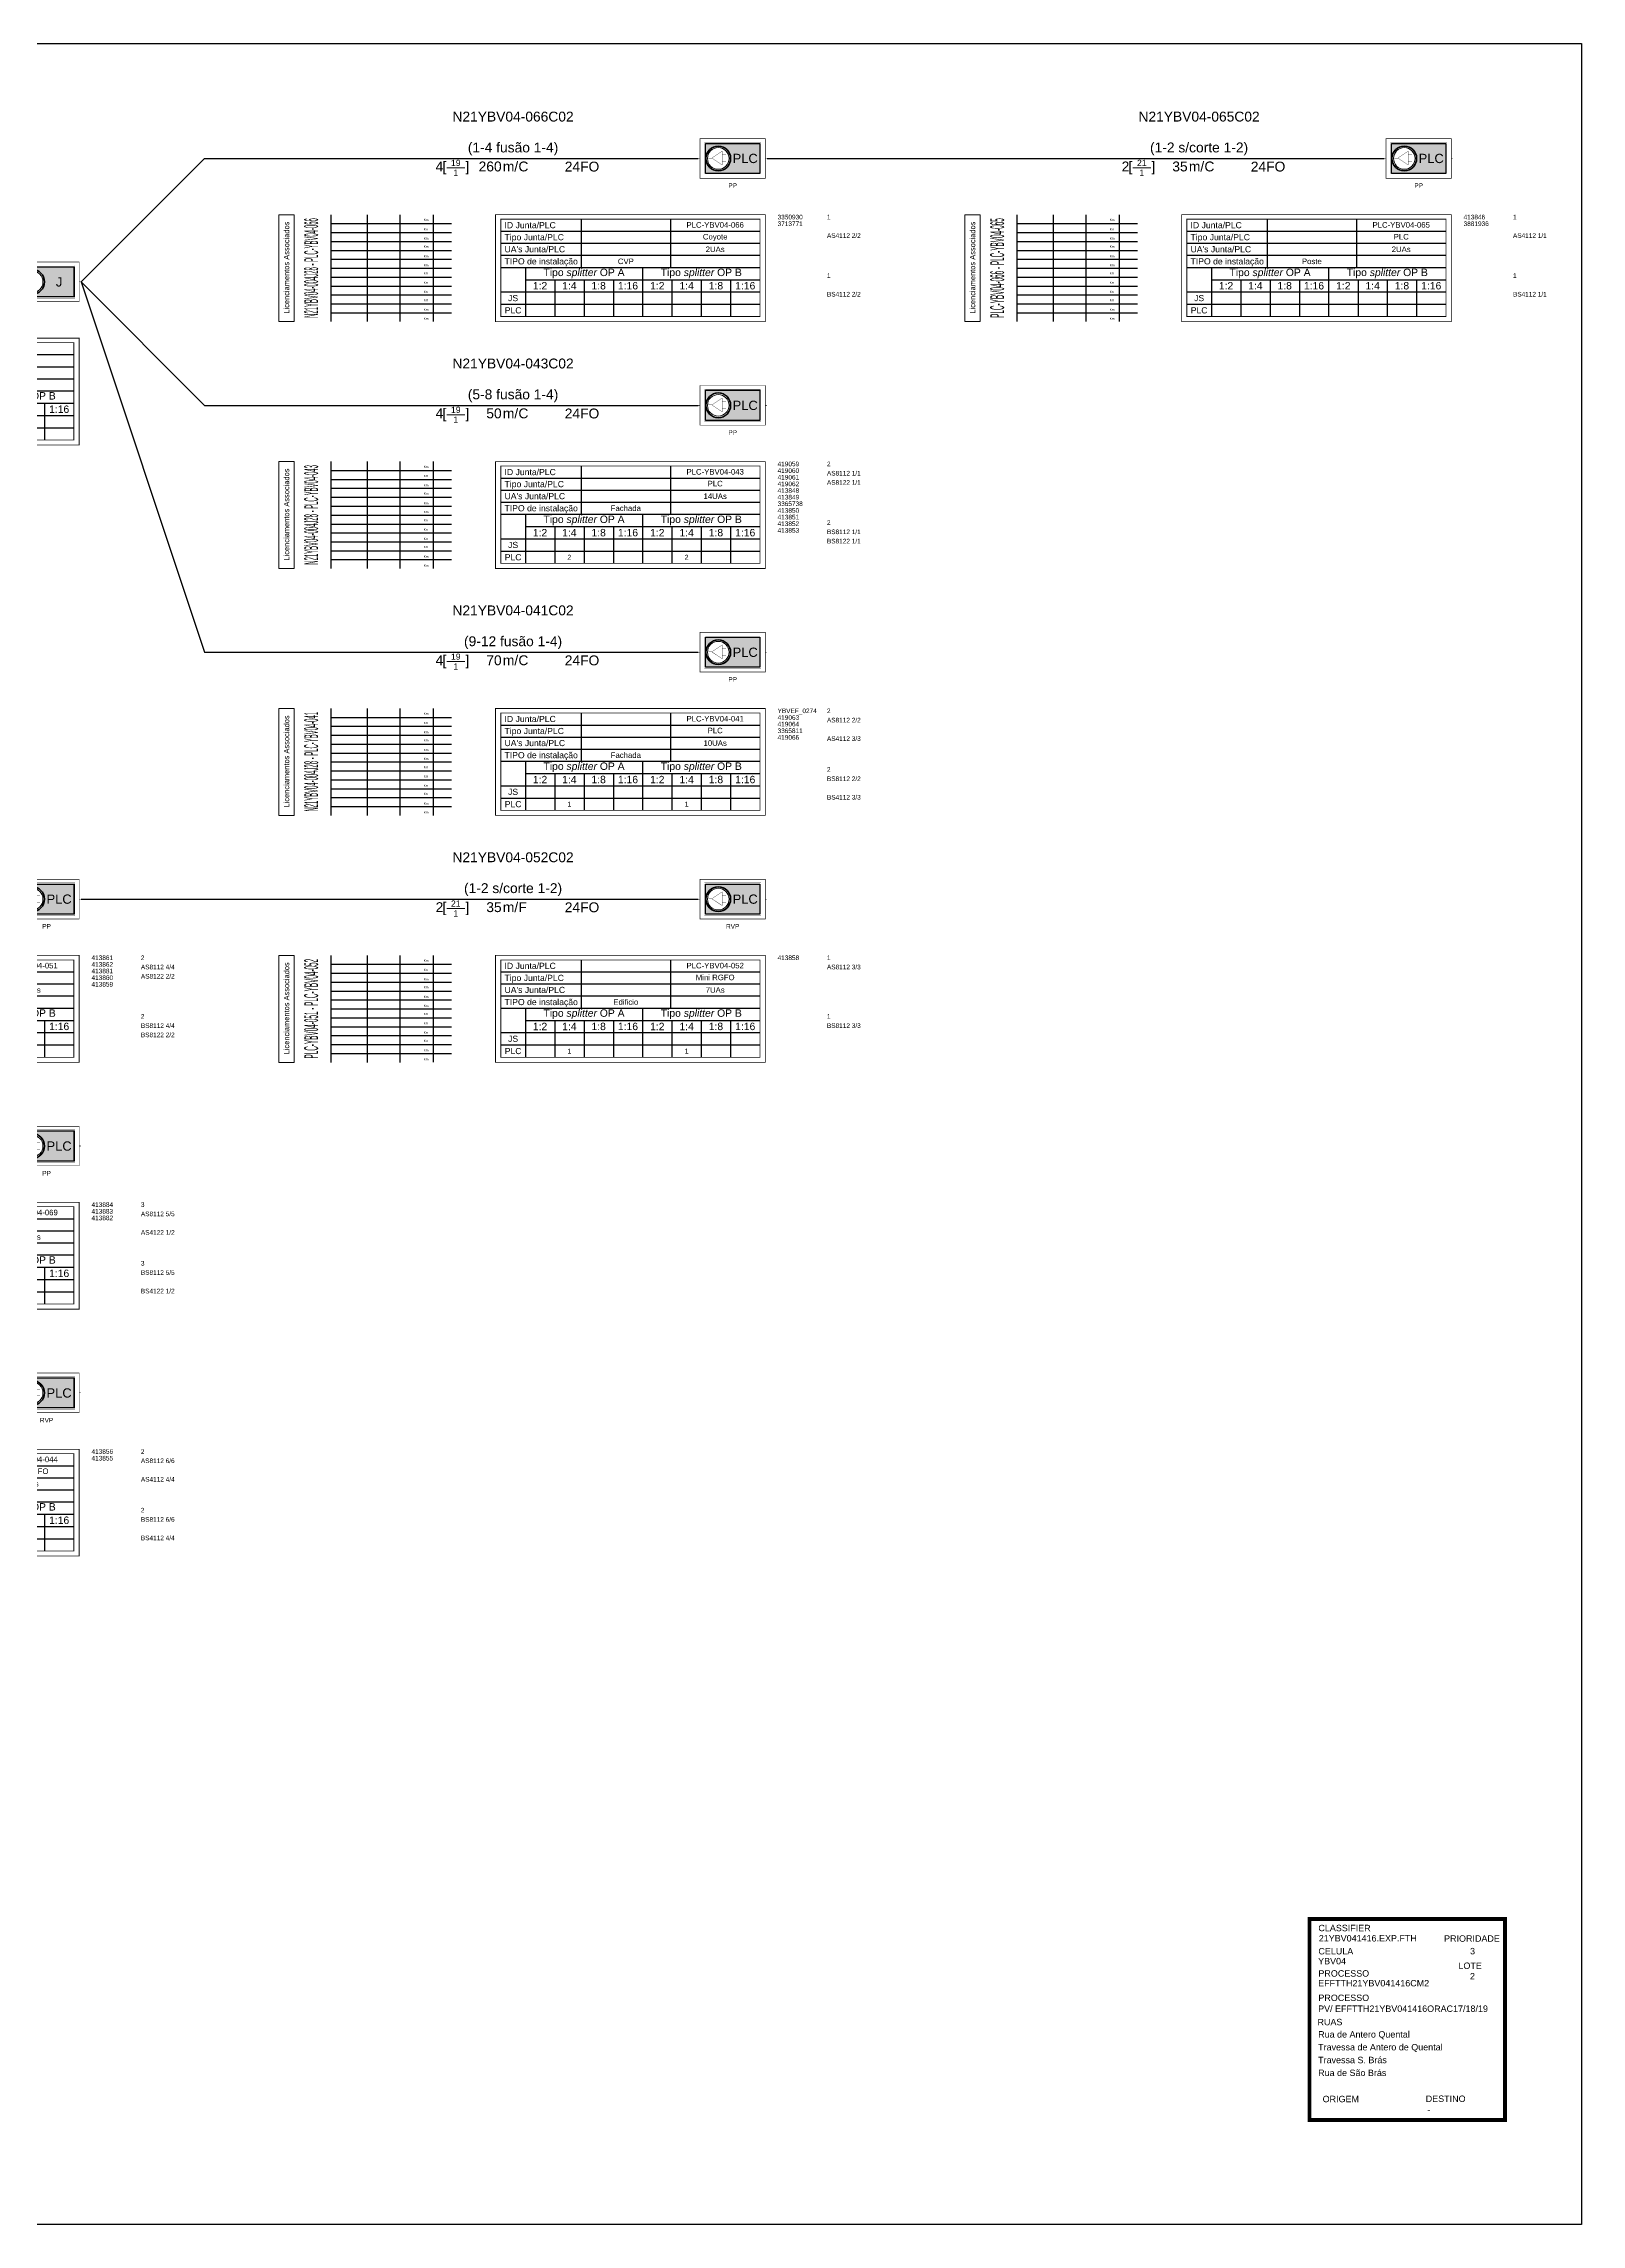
# Model space of a CAD drawing. Header units: metres. Extents: x 288 to 1034, y 827 to 7702.
# Drawn here: x 703.3 to 952.4, y 2716.1 to 3069.4 of the extents above; entities that cross this region are included whole.
import ezdxf
from ezdxf.enums import TextEntityAlignment as Align

# ---------------------------------------------------------------- set-up
doc = ezdxf.new("R2010")
doc.units = ezdxf.units.M
doc.header["$MEASUREMENT"] = 0
doc.set_wipeout_variables(frame=1)
for name, color, linetype in [('3-PROJ_FTTH_CABO', 7, 'Continuous'), ('3-PROJ_FTTH_JUNTA', 7, 'Continuous'), ('3-PROJ_FTTH_LICENCIAMENTOS', 7, 'Continuous'), ('3-PROJ_FTTH_PLC', 7, 'Continuous'), ('Licenciamentos Porto_2', 3, 'Continuous')]:
    doc.layers.add(name, color=color, linetype=linetype)
doc.styles.add('ARIAL', font='')
doc.styles.get('ARIAL').set_extended_font_data('Arial')

# ---------------------------------------------------------------- blocks, each defined once
blk = doc.blocks.new('*U6')
blk.add_hatch(color=31).paths.add_polyline_path([(9.97, -2.44), (1.18, -2.44), (1.18, 2.44), (9.97, 2.44)])
at = {"color": 7}
for points, const_width in [([(0.29, 0), (0, 0)], 0.0743), ([(11.15, 0), (10.86, 0)], 0.0743), ([(-40.78, -1.52), (-37.77, -1.52)], 0.15)]:
    blk.add_lwpolyline(points, dxfattribs=dict(at, const_width=const_width))
for points, const_width in [([(10.86, -3.21), (0.29, -3.21), (0.29, 3.21), (10.86, 3.21)], 0.0929), ([(10.17, -2.63), (0.99, -2.63), (0.99, 2.63), (10.17, 2.63)], 0.0465)]:
    blk.add_lwpolyline(points, close=True, dxfattribs=dict(at, const_width=const_width))
at = {"color": 31}
blk.add_lwpolyline([(9.97, -2.44), (1.18, -2.44), (1.18, 2.44), (9.97, 2.44)], close=True, dxfattribs=at)
at = {"color": 7, "ltscale": 0.001}
blk.add_lwpolyline([(10.86, -9.12, 0.12, 0.12, 0), (10.86, -9.12, 0.12, 0.12, 0), (-32.84, -9.12, 0.12, 0.12, 0), (-32.84, -26.43, 0.12, 0.12, 0), (10.86, -26.43, 0.12, 0.12, 0), (10.86, -26.43, 0.12, 0.12, 0), (10.86, -9.12, 0, 0, 0)], format="xyseb", dxfattribs=at)
at = {"color": 7, "ltscale": 0.001, "const_width": 0.12}
blk.add_lwpolyline([(10, -25.61), (10, -25.61), (-31.98, -25.61), (-31.98, -9.84), (10, -9.84), (10, -9.84)], close=True, dxfattribs=at)
at = {"color": 7}
for points in [[(-18.98, -9.84), (-18.98, -17.65)], [(-4.49, -9.84), (-4.49, -17.65)], [(-31.98, -11.79), (10, -11.79)], [(-31.98, -13.74), (10, -13.74)], [(-31.98, -15.69), (10, -15.69)], [(-31.98, -17.65), (10, -17.65)], [(-28, -17.65), (-28, -25.61)], [(-9, -25.61), (-9, -17.65)], [(-28, -19.64), (10, -19.64)], [(-23.25, -19.64), (-23.25, -25.61)], [(-18.5, -19.64), (-18.5, -25.61)], [(-13.75, -19.64), (-13.75, -25.61)], [(-4.25, -19.64), (-4.25, -25.61)], [(0.5, -19.64), (0.5, -25.61)], [(5.25, -19.64), (5.25, -25.61)], [(-31.98, -21.63), (10, -21.63)], [(-31.98, -23.62), (10, -23.62)], [(-31.98, -23.62), (-13.57, -23.62), (10, -23.62)]]:
    blk.add_lwpolyline(points, dxfattribs=at)
at = {"color": 7, "style": 'ARIAL'}
for s, height, p in [('J', 1.5, (7.61, 0)), ('PLC', 1, (-29.99, -24.61)), ('JS', 1, (-29.99, -22.62))]:
    blk.add_text(s, height=height, dxfattribs=at).set_placement(p, align=Align.MIDDLE_CENTER)
blk.add_text('[     ]  ', height=1.6, dxfattribs=at).set_placement((-35.85, -0.5), align=Align.TOP_RIGHT)
for s, p in [('ID Junta/PLC', (-31.38, -10.81)), ('Tipo Junta/PLC', (-31.38, -12.76)), ('TIPO de instalação', (-31.38, -16.67)), ("UA's Junta/PLC", (-31.38, -14.71))]:
    blk.add_text(s, height=1, dxfattribs=at).set_placement(p, align=Align.MIDDLE_LEFT)
at = {"insert": (-31.65, -0.5), "char_height": 1.6, "width": 2.8224, "attachment_point": 1, "style": 'ARIAL'}
blk.add_mtext('m/', dxfattribs=at)
at = {"color": 7, "ltscale": 0.001, "char_height": 1.2, "attachment_point": 5, "style": 'ARIAL'}
for s, insert, width in [('{\\C114;1:2}', (-25.63, -20.63), 4.1115), ('{\\C114;Tipo \\fArial|b0|i1|c0|p34;splitter\\fArial|b0|i0|c0|p34; OP A}', (-18.5, -18.64), 14.6912), ('{\\C114;1:4}', (-20.88, -20.63), 4.1115), ('{\\C114;1:8}', (-16.13, -20.63), 4.1115), ('{\\C114;1:16}', (-11.38, -20.63), 4.1115), ('{\\C10;1:2}', (-6.63, -20.63), 4.1115), ('{\\C10;Tipo \\fArial|b0|i1|c0|p34;splitter\\fArial|b0|i0|c0|p34; OP B}', (0.5, -18.64), 14.6912), ('{\\C10;1:4}', (-1.88, -20.63), 4.1115), ('{\\C10;1:8}', (2.87, -20.63), 4.1115), ('{\\C10;1:16}', (7.62, -20.63), 4.1115)]:
    blk.add_mtext(s, dxfattribs=dict(at, insert=insert, width=width))
at = {"color": 7, "style": 'ARIAL'}
for tag, p in [('ID_CABO', (-30, 5.5)), ('ID_CABO2', (-30, 3)), ('ID_CABO3', (-30, 0.5))]:
    blk.add_attdef(tag, text='', height=1.6, dxfattribs=at).set_placement(p, align=Align.BOTTOM_CENTER)
at = {"color": 7, "lineweight": 0, "style": 'ARIAL'}
blk.add_attdef('FO_ACTIVAS', text='', height=1.6, dxfattribs=at).set_placement((-41.3, -0.5), align=Align.TOP_RIGHT)
for tag, height, p in [('FO_RESERVA', 1, (-39.28, -2.32)), ('FO_MORTAS', 1, (-39.28, -0.72)), ('JUNTA', 0.9, (-11.73, -10.77)), ('TIPO_JUNTA', 0.9, (-11.73, -12.68)), ('INSTALACAO', 0.9, (-11.73, -16.67)), ('NPOL_CVP', 0.9, (2.75, -16.66))]:
    blk.add_attdef(tag, text='', height=height, dxfattribs=at).set_placement(p, align=Align.MIDDLE_CENTER)
at = {"color": 7, "style": 'ARIAL'}
blk.add_attdef('METROS', text='', height=1.6, dxfattribs=at).set_placement((-31.85, -0.5), align=Align.TOP_RIGHT)
for tag, p in [('TIPO_INSTALACAO', (-29.13, -0.5)), ('CAPACIDADE', (-21.62, -0.52))]:
    blk.add_attdef(tag, text='', height=1.6, dxfattribs=at).set_placement(p, align=Align.TOP_LEFT)
at = {"color": 4, "lineweight": 0, "style": 'ARIAL'}
blk.add_attdef('ALOCAÇÃO_RDP', text='', height=0.8, dxfattribs=at).set_placement((-0.91, -2.81), align=Align.MIDDLE_RIGHT)
blk.add_attdef('FO_RDP', text='', height=0.8, dxfattribs=at).set_placement((12.06, -2.81), align=Align.MIDDLE_LEFT)
at = {"color": 5, "lineweight": 0, "style": 'ARIAL'}
blk.add_attdef('FO_RTR+BKB', text='', height=0.8, dxfattribs=at).set_placement((12.07, -1.2), align=Align.MIDDLE_LEFT)
at = {"color": 1, "lineweight": 0, "style": 'ARIAL'}
blk.add_attdef('ALOCAÇÃO_RDS', text='', height=0.8, dxfattribs=at).set_placement((-0.89, -4.35), align=Align.MIDDLE_RIGHT)
at = {"color": 7, "lineweight": 0, "style": 'ARIAL'}
blk.add_attdef('MORADA', text='', height=0.75, dxfattribs=at).set_placement((10.86, -7.21), align=Align.MIDDLE_RIGHT)
at = {"color": 1, "lineweight": 0, "style": 'ARIAL'}
blk.add_attdef('FO_RDS', text='', height=0.8, dxfattribs=at).set_placement((12.09, -4.35), align=Align.MIDDLE_LEFT)
at = {"color": 114, "style": 'ARIAL'}
for tag, p in [('(P)1:2_A', (-25.63, -24.61)), ('(J)1:2_A', (-25.63, -22.62)), ('(P)1:4_A', (-20.88, -24.61)), ('(J)1:4_A', (-20.88, -22.62)), ('(P)1:8_A', (-16.13, -24.61)), ('(J)1:8_A', (-16.13, -22.62)), ('(P)1:16_A', (-11.38, -24.61)), ('(J)1:16_A', (-11.38, -22.62))]:
    blk.add_attdef(tag, text='', height=0.8, dxfattribs=at).set_placement(p, align=Align.MIDDLE_CENTER)
at = {"color": 10, "style": 'ARIAL'}
for tag, p in [('(P)1:2_B', (-6.63, -24.61)), ('(J)1:2_B', (-6.63, -22.62)), ('(P)1:4_B', (-1.88, -24.61)), ('(J)1:4_B', (-1.88, -22.62)), ('(P)1:8_B', (2.87, -24.61)), ('(J)1:8_B', (2.87, -22.62)), ('(P)1:16_B', (7.62, -24.61)), ('(J)1:16_B', (7.62, -22.62))]:
    blk.add_attdef(tag, text='', height=0.8, dxfattribs=at).set_placement(p, align=Align.MIDDLE_CENTER)
at = {"color": 7, "lineweight": 0}
blk.add_wipeout([(3.7, -1.95), (3.43, -1.99), (3.09, -2), (2.79, -1.95), (2.57, -1.88), (2.34, -1.78), (2.03, -1.59), (1.77, -1.34), (1.58, -1.1), (1.47, -0.92), (1.35, -0.61), (1.28, -0.33), (1.25, 0), (1.3, 0.42), (1.38, 0.7), (1.51, 0.98), (1.63, 1.17), (1.83, 1.4), (1.98, 1.55), (2.18, 1.69), (2.4, 1.81), (2.69, 1.92), (2.92, 1.97), (3.27, 2), (3.51, 1.99), (3.73, 1.94), (3.98, 1.87), (4.15, 1.79), (4.31, 1.7), (4.51, 1.56), (4.66, 1.42), (4.79, 1.28), (4.96, 1.05), (5.05, 0.88), (5.15, 0.64), (5.21, 0.41), (5.25, 0.11), (5.23, -0.32), (5.19, -0.52), (5.11, -0.74), (4.96, -1.04), (4.78, -1.3), (4.57, -1.51), (4.25, -1.74), (3.96, -1.87)], dxfattribs=at)
at = {"color": 7, "lineweight": 40}
blk.add_circle((3.25, 0), 2, dxfattribs=at)
at = {"color": 7, "lineweight": 0}
blk.add_circle((3.25, 0), 1.75, dxfattribs=at)
blk.add_circle((3.25, 0), 1.75, dxfattribs=at)
blk = doc.blocks.new('*U9')
blk.add_hatch(color=31).paths.add_polyline_path([(9.97, -2.44), (1.18, -2.44), (1.18, 2.44), (9.97, 2.44)])
at = {"color": 7}
for points, const_width in [([(0.29, 0), (0, 0)], 0.0743), ([(11.15, 0), (10.86, 0)], 0.0743), ([(-40.78, -1.52), (-37.77, -1.52)], 0.15)]:
    blk.add_lwpolyline(points, dxfattribs=dict(at, const_width=const_width))
for points, const_width in [([(10.86, -3.21), (0.29, -3.21), (0.29, 3.21), (10.86, 3.21)], 0.0929), ([(10.17, -2.63), (0.99, -2.63), (0.99, 2.63), (10.17, 2.63)], 0.0465)]:
    blk.add_lwpolyline(points, close=True, dxfattribs=dict(at, const_width=const_width))
at = {"color": 31}
blk.add_lwpolyline([(9.97, -2.44), (1.18, -2.44), (1.18, 2.44), (9.97, 2.44)], close=True, dxfattribs=at)
at = {"color": 7, "ltscale": 0.001}
blk.add_lwpolyline([(10.86, -9.12, 0.12, 0.12, 0), (10.86, -9.12, 0.12, 0.12, 0), (-32.84, -9.12, 0.12, 0.12, 0), (-32.84, -26.43, 0.12, 0.12, 0), (10.86, -26.43, 0.12, 0.12, 0), (10.86, -26.43, 0.12, 0.12, 0), (10.86, -9.12, 0, 0, 0)], format="xyseb", dxfattribs=at)
at = {"color": 7, "ltscale": 0.001, "const_width": 0.12}
blk.add_lwpolyline([(10, -25.61), (10, -25.61), (-31.98, -25.61), (-31.98, -9.84), (10, -9.84), (10, -9.84)], close=True, dxfattribs=at)
at = {"color": 7}
for points in [[(-18.98, -9.84), (-18.98, -17.65)], [(-4.49, -9.84), (-4.49, -17.65)], [(-31.98, -11.79), (10, -11.79)], [(-31.98, -13.74), (10, -13.74)], [(-31.98, -15.69), (10, -15.69)], [(-31.98, -17.65), (10, -17.65)], [(-28, -17.65), (-28, -25.61)], [(-9, -25.61), (-9, -17.65)], [(-28, -19.64), (10, -19.64)], [(-23.25, -19.64), (-23.25, -25.61)], [(-18.5, -19.64), (-18.5, -25.61)], [(-13.75, -19.64), (-13.75, -25.61)], [(-4.25, -19.64), (-4.25, -25.61)], [(0.5, -19.64), (0.5, -25.61)], [(5.25, -19.64), (5.25, -25.61)], [(-31.98, -21.63), (10, -21.63)], [(-31.98, -23.62), (10, -23.62)], [(-31.98, -23.62), (-13.57, -23.62), (10, -23.62)]]:
    blk.add_lwpolyline(points, dxfattribs=at)
at = {"color": 7, "style": 'ARIAL'}
blk.add_text('[     ]  ', height=1.6, dxfattribs=at).set_placement((-35.85, -0.5), align=Align.TOP_RIGHT)
for s, p in [('ID Junta/PLC', (-31.38, -10.81)), ('Tipo Junta/PLC', (-31.38, -12.76)), ('TIPO de instalação', (-31.38, -16.67)), ("UA's Junta/PLC", (-31.38, -14.71))]:
    blk.add_text(s, height=1, dxfattribs=at).set_placement(p, align=Align.MIDDLE_LEFT)
for s, p in [('PLC', (-29.99, -24.61)), ('JS', (-29.99, -22.62))]:
    blk.add_text(s, height=1, dxfattribs=at).set_placement(p, align=Align.MIDDLE_CENTER)
at = {"insert": (-31.65, -0.5), "char_height": 1.6, "width": 2.8224, "attachment_point": 1, "style": 'ARIAL'}
blk.add_mtext('m/', dxfattribs=at)
at = {"color": 7, "ltscale": 0.001, "char_height": 1.2, "attachment_point": 5, "style": 'ARIAL'}
for s, insert, width in [('{\\C114;1:2}', (-25.63, -20.63), 4.1115), ('{\\C114;Tipo \\fArial|b0|i1|c0|p34;splitter\\fArial|b0|i0|c0|p34; OP A}', (-18.5, -18.64), 14.6912), ('{\\C114;1:4}', (-20.88, -20.63), 4.1115), ('{\\C114;1:8}', (-16.13, -20.63), 4.1115), ('{\\C114;1:16}', (-11.38, -20.63), 4.1115), ('{\\C10;1:2}', (-6.63, -20.63), 4.1115), ('{\\C10;Tipo \\fArial|b0|i1|c0|p34;splitter\\fArial|b0|i0|c0|p34; OP B}', (0.5, -18.64), 14.6912), ('{\\C10;1:4}', (-1.88, -20.63), 4.1115), ('{\\C10;1:8}', (2.87, -20.63), 4.1115), ('{\\C10;1:16}', (7.62, -20.63), 4.1115)]:
    blk.add_mtext(s, dxfattribs=dict(at, insert=insert, width=width))
at = {"color": 7, "style": 'ARIAL'}
for tag, p in [('ID_CABO', (-30, 5.5)), ('ID_CABO2', (-30, 3)), ('ID_CABO3', (-30, 0.5))]:
    blk.add_attdef(tag, text='', height=1.6, dxfattribs=at).set_placement(p, align=Align.BOTTOM_CENTER)
at = {"color": 7, "lineweight": 0, "style": 'ARIAL'}
blk.add_attdef('FO_ACTIVAS', text='', height=1.6, dxfattribs=at).set_placement((-41.3, -0.5), align=Align.TOP_RIGHT)
for tag, height, p in [('FO_RESERVA', 1, (-39.28, -2.32)), ('FO_MORTAS', 1, (-39.28, -0.72)), ('PLC', 0.9, (2.75, -10.77)), ('TIPO_PLC', 0.9, (2.75, -12.68)), ('INSTALACAO', 0.9, (-11.73, -16.67)), ('NPOL_CVP', 0.9, (2.75, -16.66)), ('UA_PLC', 0.9, (2.75, -14.72))]:
    blk.add_attdef(tag, text='', height=height, dxfattribs=at).set_placement(p, align=Align.MIDDLE_CENTER)
at = {"color": 7, "style": 'ARIAL'}
blk.add_attdef('METROS', text='', height=1.6, dxfattribs=at).set_placement((-31.85, -0.5), align=Align.TOP_RIGHT)
for tag, height, p in [('TIPO_INSTALACAO', 1.6, (-29.13, -0.5)), ('CAPACIDADE', 1.6, (-21.62, -0.52)), ('BID1', 0.75, (12.86, -9.12)), ('BID2', 0.75, (12.86, -10.2)), ('BID3', 0.75, (12.86, -11.27)), ('BID4', 0.75, (12.86, -12.35)), ('BID5', 0.75, (12.86, -13.42)), ('BID6', 0.75, (12.86, -14.5)), ('BID7', 0.75, (12.86, -15.57)), ('BID8', 0.75, (12.86, -16.65)), ('BID9', 0.75, (12.86, -17.73)), ('BID10', 0.75, (12.86, -18.8)), ('BID11', 0.75, (12.86, -19.88)), ('BID12', 0.75, (12.86, -20.95)), ('BID13', 0.75, (12.86, -22.03)), ('BID14', 0.75, (12.86, -23.11)), ('BID15', 0.75, (12.86, -24.18)), ('BID16', 0.75, (12.86, -25.26)), ('BID17', 0.75, (12.86, -26.33)), ('BID18', 0.75, (12.86, -27.41)), ('BID19', 0.75, (12.86, -28.49)), ('BID20', 0.75, (12.86, -29.56)), ('BID21', 0.75, (12.86, -30.64)), ('BID22', 0.75, (12.86, -31.71)), ('BID23', 0.75, (12.86, -32.79)), ('BID24', 0.75, (12.86, -33.86))]:
    blk.add_attdef(tag, text='', height=height, dxfattribs=at).set_placement(p, align=Align.TOP_LEFT)
at = {"color": 1, "lineweight": 0, "style": 'ARIAL'}
blk.add_attdef('ALOCAÇÃO_RDS', text='', height=0.8, dxfattribs=at).set_placement((-0.89, -4.35), align=Align.MIDDLE_RIGHT)
at = {"color": 7, "style": 'ARIAL'}
for tag, p in [('N_RAISER(X)', (5.58, -4.41)), ('F.B.(X)', (5.58, -5.81))]:
    blk.add_attdef(tag, text='', height=0.75, dxfattribs=at).set_placement(p, align=Align.MIDDLE_CENTER)
at = {"color": 7, "lineweight": 0, "style": 'ARIAL'}
blk.add_attdef('MORADA', text='', height=0.75, dxfattribs=at).set_placement((10.86, -7.21), align=Align.MIDDLE_RIGHT)
at = {"color": 1, "lineweight": 0, "style": 'ARIAL'}
blk.add_attdef('FO_RDS', text='', height=0.8, dxfattribs=at).set_placement((12.09, -4.35), align=Align.MIDDLE_LEFT)
at = {"color": 114, "style": 'ARIAL'}
for tag, p in [('FA_OPA', (20.86, -9.12)), ('A_SPL_1', (20.86, -10.62)), ('A_SPL_2', (20.86, -12.12)), ('A_SPL_3', (20.86, -13.62)), ('A_SPL_4', (20.86, -15.12)), ('A_SPL_5', (20.86, -16.62))]:
    blk.add_attdef(tag, text='', height=0.75, dxfattribs=at).set_placement(p, align=Align.TOP_LEFT)
at = {"color": 1, "style": 'ARIAL'}
for tag, p in [('FA_OPB', (20.86, -18.62)), ('B_SPL_1', (20.86, -20.12)), ('B_SPL_2', (20.86, -21.62)), ('B_SPL_3', (20.86, -23.12)), ('B_SPL_4', (20.86, -24.62)), ('B_SPL_5', (20.86, -26.12))]:
    blk.add_attdef(tag, text='', height=0.75, dxfattribs=at).set_placement(p, align=Align.TOP_LEFT)
at = {"color": 114, "style": 'ARIAL'}
for tag, p in [('(P)1:2_A', (-25.63, -24.61)), ('(J)1:2_A', (-25.63, -22.62)), ('(P)1:4_A', (-20.88, -24.61)), ('(J)1:4_A', (-20.88, -22.62)), ('(P)1:8_A', (-16.13, -24.61)), ('(J)1:8_A', (-16.13, -22.62)), ('(P)1:16_A', (-11.38, -24.61)), ('(J)1:16_A', (-11.38, -22.62))]:
    blk.add_attdef(tag, text='', height=0.8, dxfattribs=at).set_placement(p, align=Align.MIDDLE_CENTER)
at = {"color": 10, "style": 'ARIAL'}
for tag, p in [('(P)1:2_B', (-6.63, -24.61)), ('(J)1:2_B', (-6.63, -22.62)), ('(P)1:4_B', (-1.88, -24.61)), ('(J)1:4_B', (-1.88, -22.62)), ('(P)1:8_B', (2.87, -24.61)), ('(J)1:8_B', (2.87, -22.62)), ('(P)1:16_B', (7.62, -24.61)), ('(J)1:16_B', (7.62, -22.62))]:
    blk.add_attdef(tag, text='', height=0.8, dxfattribs=at).set_placement(p, align=Align.MIDDLE_CENTER)
at = {"color": 7, "lineweight": 0}
blk.add_wipeout([(3.7, -1.95), (3.43, -1.99), (3.09, -2), (2.79, -1.95), (2.57, -1.88), (2.34, -1.78), (2.03, -1.59), (1.77, -1.34), (1.58, -1.1), (1.47, -0.92), (1.35, -0.61), (1.28, -0.33), (1.25, 0), (1.3, 0.42), (1.38, 0.7), (1.51, 0.98), (1.63, 1.17), (1.83, 1.4), (1.98, 1.55), (2.18, 1.69), (2.4, 1.81), (2.69, 1.92), (2.92, 1.97), (3.27, 2), (3.51, 1.99), (3.73, 1.94), (3.98, 1.87), (4.15, 1.79), (4.31, 1.7), (4.51, 1.56), (4.66, 1.42), (4.79, 1.28), (4.96, 1.05), (5.05, 0.88), (5.15, 0.64), (5.21, 0.41), (5.25, 0.11), (5.23, -0.32), (5.19, -0.52), (5.11, -0.74), (4.96, -1.04), (4.78, -1.3), (4.57, -1.51), (4.25, -1.74), (3.96, -1.87)], dxfattribs=at)
at = {"color": 7, "const_width": 0.0465}
for points in [[(1.63, 0.06), (2.2, 0.06)], [(3.87, 0.62), (4.5, 0.62)], [(3.87, -0.49), (4.5, -0.49)]]:
    blk.add_lwpolyline(points, dxfattribs=at)
blk.add_lwpolyline([(2.2, 0.06), (3.87, -1.05), (3.87, 1.18)], close=True, dxfattribs=at)
at = {"color": 7, "lineweight": 40}
blk.add_circle((3.25, 0), 2, dxfattribs=at)
at = {"color": 7, "lineweight": 0}
blk.add_circle((3.25, 0), 1.75, dxfattribs=at)
blk.add_circle((3.25, 0), 1.75, dxfattribs=at)
at = {"color": 7, "style": 'ARIAL'}
blk.add_text('PLC', height=1.5, dxfattribs=at).set_placement((7.61, 0), align=Align.MIDDLE_CENTER)
blk = doc.blocks.new('Troço Sinoptico')
at = {"color": 7, "lineweight": 0, "style": 'ARIAL'}
for tag, p in [('D1', (-16.57, -9.75)), ('T1', (-10.78, -9.77)), ('E1', (-1.22, -9.77)), ('D2', (-16.57, -11.26))]:
    blk.add_attdef(tag, text='', height=0.631, dxfattribs=at).set_placement(p, align=Align.MIDDLE_CENTER)
blk.add_attdef('XXX1', text='', height=0.631, dxfattribs=at).set_placement((-4.58, -9.81), align=Align.MIDDLE_RIGHT)
at = {"color": 7}
blk.add_wipeout([(-27.96, -26.44), (-27.96, -9.12), (0, -9.12), (0, -26.43)], dxfattribs=at)
at = {"color": 7, "lineweight": 0}
blk.add_lwpolyline([(-27.96, -26.44), (-25.49, -26.44), (-25.49, -9.12), (-27.96, -9.12)], close=True, dxfattribs=at)
at = {"color": 7}
for points in [[(-19.54, -9.12), (-19.54, -26.44)], [(-19.54, -10.56), (0, -10.56)], [(-13.66, -9.12), (-13.66, -17.78)], [(-8.33, -9.12), (-8.33, -17.78)], [(-2.94, -9.12), (-2.94, -17.77)], [(-19.54, -12), (0, -12)], [(-19.54, -13.44), (0, -13.44)], [(-19.54, -14.89), (0, -14.89)], [(-19.54, -16.33), (0, -16.33)], [(-19.54, -17.77), (0, -17.77)], [(-19.54, -19.23), (0, -19.23)], [(-19.54, -20.67), (0, -20.67)], [(-13.66, -17.78), (-13.66, -26.44)], [(-8.33, -17.78), (-8.33, -26.44)], [(-2.94, -17.78), (-2.94, -26.43)], [(-19.54, -22.11), (0, -22.11)], [(-19.54, -23.55), (0, -23.55)], [(-19.54, -24.99), (0, -24.99)]]:
    blk.add_lwpolyline(points, dxfattribs=at)
at = {"color": 7, "lineweight": 0, "true_color": 0xffffff, "insert": (-26.69, -17.69), "char_height": 0.865, "width": 17.7947, "attachment_point": 5, "rotation": 90, "style": 'ARIAL'}
blk.add_mtext('Licenciamentos Associados', dxfattribs=at)
at = {"color": 7, "lineweight": 0, "char_height": 0.355, "width": 6.2282, "attachment_point": 2, "style": 'ARIAL'}
for insert in [(-4.09, -9.77), (-4.1, -11.28), (-4.09, -14.1), (-4.09, -12.78), (-4.09, -15.66), (-4.09, -17.1), (-4.1, -18.43), (-4.1, -19.94), (-4.1, -21.44), (-4.1, -22.77), (-4.09, -24.32), (-4.09, -25.77)]:
    blk.add_mtext('Km', dxfattribs=dict(at, insert=insert))
at = {"color": 7, "lineweight": 0, "style": 'ARIAL', "width": 0.580821}
blk.add_attdef('ORIGEM-DESTINO', text='', height=2.25, rotation=90, dxfattribs=at).set_placement((-21.59, -25.83), (-21.59, -9.68), align=Align.FIT)
at = {"color": 7, "lineweight": 0, "style": 'ARIAL'}
for tag, p in [('D3', (-16.57, -12.76)), ('D4', (-16.57, -14.09)), ('T2', (-10.78, -11.28)), ('T3', (-10.78, -12.77)), ('T4', (-10.78, -14.1)), ('E2', (-1.22, -11.3)), ('E3', (-1.22, -12.78)), ('E4', (-1.22, -14.1)), ('D5', (-16.57, -15.64)), ('D6', (-16.57, -17.08)), ('T5', (-10.78, -15.65)), ('T6', (-10.78, -17.09)), ('E5', (-1.22, -15.65)), ('E6', (-1.22, -17.09)), ('D7', (-16.57, -18.42)), ('D8', (-16.57, -19.93)), ('D9', (-16.57, -21.42)), ('T7', (-10.78, -18.43)), ('T8', (-10.79, -19.94)), ('T9', (-10.79, -21.44)), ('E7', (-1.22, -18.43)), ('E8', (-1.22, -19.97)), ('E9', (-1.22, -21.45)), ('D10', (-16.57, -22.75)), ('D11', (-16.57, -24.3)), ('T10', (-10.78, -22.77)), ('T11', (-10.79, -24.31)), ('E10', (-1.22, -22.77)), ('E11', (-1.22, -24.31)), ('D12', (-16.57, -25.74)), ('T12', (-10.79, -25.76)), ('E12', (-1.22, -25.76))]:
    blk.add_attdef(tag, text='', height=0.631, dxfattribs=at).set_placement(p, align=Align.MIDDLE_CENTER)
for tag, p in [('XXX2', (-4.59, -11.32)), ('XXX3', (-4.58, -12.81)), ('XXX4', (-4.59, -14.14)), ('XXX5', (-4.58, -15.69)), ('XXX6', (-4.58, -17.13)), ('XXX7', (-4.59, -18.47)), ('XXX8', (-4.59, -19.98)), ('XXX9', (-4.59, -21.48)), ('XXX10', (-4.59, -22.81)), ('XXX11', (-4.58, -24.35)), ('XXX12', (-4.58, -25.8))]:
    blk.add_attdef(tag, text='', height=0.631, dxfattribs=at).set_placement(p, align=Align.MIDDLE_RIGHT)
at = {"color": 7, "lineweight": 0, "style": 'ARIAL', "flags": 1}
blk.add_attdef('ID', text='', height=0.631, dxfattribs=at).set_placement((-13.98, -27.67), align=Align.MIDDLE_CENTER)
at = {"layer": 'Defpoints', "flags": 1}
for tag, p in [('TROCO', (-28.25, -8.29)), ('GAMA', (-13.98, -8.55))]:
    blk.add_attdef(tag, p, '', height=2.16, dxfattribs=at)
blk = doc.blocks.new('BOAVISTA_LIC')
at = {"const_width": 0.3}
blk.add_lwpolyline([(2033.71, 1323.27), (2048.95, 1323.27), (2048.95, 1307.59), (2033.71, 1307.59)], close=True, dxfattribs=at)
at = {"color": 5, "style": 'ARIAL'}
for s, p in [('CLASSIFIER', (2034.4, 1322.31)), ('PRIORIDADE', (2044.2, 1321.49)), ('CELULA', (2034.4, 1320.5)), ('LOTE', (2045.32, 1319.37)), ('PROCESSO', (2034.4, 1318.77)), ('PROCESSO', (2034.4, 1316.87)), ('RUAS', (2034.33, 1314.98)), ('ORIGEM ', (2034.73, 1308.98)), ('DESTINO ', (2042.77, 1309))]:
    blk.add_text(s, height=0.5, dxfattribs=at).set_placement(p)
at = {"style": 'ARIAL'}
for tag, p in [('CLASSIFIER', (2034.43, 1321.51)), ('CELULA', (2034.38, 1319.73)), ('PROCESSO', (2034.38, 1318.01)), ('ORAC', (2034.38, 1316.02)), ('RUA_1', (2034.38, 1314.02)), ('RUA_2', (2034.38, 1313.02)), ('RUA_3', (2034.38, 1312.02)), ('RUA_4', (2034.38, 1311.02)), ('RUA_5', (2034.38, 1310.02)), ('ORIGEM', (2034.38, 1308.02)), ('DESTINO', (2042.89, 1308.12))]:
    blk.add_attdef(tag, p, '', height=0.5, dxfattribs=at)
for tag, p in [('PRIORIDADE', (2046.42, 1320.76)), ('LOTE', (2046.41, 1318.8))]:
    blk.add_attdef(tag, text='', height=0.5, dxfattribs=at).set_placement(p, align=Align.MIDDLE_CENTER)

msp = doc.modelspace()

# ---------------------------------------------------------------- linework, layer by layer
at = {"layer": '3-PROJ_FTTH_CABO'}
for points in [[(729.34, 3050.82), (809.34, 3050.82)], [(840.49, 3050.82), (920.49, 3050.82)], [(729.34, 3010.82), (809.34, 3010.82)], [(729.34, 2970.82), (809.34, 2970.82)], [(729.34, 2930.82), (809.34, 2930.82)]]:
    msp.add_lwpolyline(points, dxfattribs=at)

# ---------------------------------------------------------------- block references
at = {"ltscale": 5, "xscale": 2.0780833110902, "yscale": 2.0780833110902, "zscale": 2.0780833110902}
msp.add_blockref('BOAVISTA_LIC', (-3317.83, 15.74), dxfattribs=at).add_auto_attribs({'CLASSIFIER': '21YBV041416.EXP.FTH', 'CELULA': 'YBV04', 'RUA_1': 'Rua de Antero Quental ', 'RUA_2': 'Travessa de Antero de Quental', 'RUA_3': 'Travessa S. Brás', 'RUA_4': 'Rua de São Brás ', 'DESTINO': '-', 'PROCESSO': 'EFFTTH21YBV041416CM2', 'ORAC': 'PV/ EFFTTH21YBV041416ORAC17/18/19', 'PRIORIDADE': '3', 'LOTE': '2'})
at = {"layer": '3-PROJ_FTTH_JUNTA'}
msp.add_blockref('*U6', (698.18, 3030.82), dxfattribs=at).add_auto_attribs({'JUNTA': 'N21YBV04-004J28', 'TIPO_JUNTA': 'B1 [J28]', 'INSTALACAO': 'CVP', 'ID_CABO': 'N21YBV04-118C04', 'ID_CABO3': '(1-12 s/corte 1-12)', 'FO_ACTIVAS': '12', 'FO_MORTAS': '34', 'FO_RESERVA': '2', 'METROS': '90', 'TIPO_INSTALACAO': 'C', 'CAPACIDADE': '48FO'})
at = {"layer": '3-PROJ_FTTH_PLC'}
for p, values in [((698.18, 2930.82), {'PLC': 'PLC-YBV04-051', 'TIPO_PLC': 'PLC', 'UA_PLC': '15UAs', 'INSTALACAO': 'Fachada', '(P)1:4_A': '2', '(P)1:4_B': '2', 'BID1': '413861', 'BID2': '413862', 'BID3': '413881', 'BID4': '413860', 'BID5': '413859', 'FA_OPA': '2', 'A_SPL_1': 'AS8112 4/4', 'A_SPL_2': 'AS8122 2/2', 'FA_OPB': '2', 'B_SPL_1': 'BS8112 4/4', 'B_SPL_2': 'BS8122 2/2', 'N_RAISER(X)': 'PP', 'ID_CABO': 'N21YBV04-051C02', 'ID_CABO3': '(13-18 fusão 1-6)', 'FO_ACTIVAS': '6', 'FO_MORTAS': '16', 'FO_RESERVA': '2', 'METROS': '30', 'TIPO_INSTALACAO': 'C', 'CAPACIDADE': '24FO'}), ((698.18, 2890.82), {'PLC': 'PLC-YBV04-069', 'TIPO_PLC': 'PLC', 'UA_PLC': '11UAs', 'INSTALACAO': 'Fachada', '(P)1:4_A': '1', '(P)1:4_B': '1', 'BID1': '413884', 'BID2': '413883', 'BID3': '413882', 'FA_OPA': '3', 'A_SPL_1': 'AS8112 5/5', 'A_SPL_3': 'AS4122 1/2', 'FA_OPB': '3', 'B_SPL_1': 'BS8112 5/5', 'B_SPL_3': 'BS4122 1/2', 'N_RAISER(X)': 'PP', 'ID_CABO': 'N21YBV04-069C02', 'ID_CABO3': '(19-24 fusão 1-6)', 'FO_ACTIVAS': '6', 'FO_MORTAS': '16', 'FO_RESERVA': '2', 'METROS': '40', 'TIPO_INSTALACAO': 'C+F', 'CAPACIDADE': '24FO'}), ((698.18, 2850.82), {'PLC': 'PLC-YBV04-044', 'TIPO_PLC': 'Mini RGFO', 'UA_PLC': '9UAs', 'INSTALACAO': 'Edificio', '(P)1:4_A': '1', '(P)1:4_B': '1', 'BID1': '413856', 'BID2': '413855', 'FA_OPA': '2', 'A_SPL_1': 'AS8112 6/6', 'A_SPL_3': 'AS4112 4/4', 'FA_OPB': '2', 'B_SPL_1': 'BS8112 6/6', 'B_SPL_3': 'BS4112 4/4', 'N_RAISER(X)': 'RVP', 'ID_CABO': 'N21YBV04-044C02', 'ID_CABO3': '(25-28 fusão 1-4)', 'FO_ACTIVAS': '4', 'FO_MORTAS': '19', 'FO_RESERVA': '1', 'METROS': '65', 'TIPO_INSTALACAO': 'C', 'CAPACIDADE': '24FO'})]:
    msp.add_blockref('*U9', p, dxfattribs=at).add_auto_attribs(values)

# ---------------------------------------------------------------- next in the draw order: linework, layer by layer
at = {"layer": '3-PROJ_FTTH_CABO'}
for points in [[(709.34, 3030.82), (729.34, 3050.82)], [(709.34, 3030.82), (729.34, 3010.82)], [(709.34, 3030.82), (729.34, 2970.82)], [(709.34, 2930.82), (729.34, 2930.82)]]:
    msp.add_lwpolyline(points, dxfattribs=at)

# ---------------------------------------------------------------- next in the draw order: block references
at = {"layer": '3-PROJ_FTTH_PLC'}
for p, values in [((809.34, 3050.82), {'PLC': 'PLC-YBV04-066', 'TIPO_PLC': 'Coyote', 'UA_PLC': '2UAs', 'INSTALACAO': 'CVP', 'BID1': '3350930', 'BID2': '3713771', 'FA_OPA': '1', 'A_SPL_2': 'AS4112 2/2', 'FA_OPB': '1', 'B_SPL_2': 'BS4112 2/2', 'N_RAISER(X)': 'PP', 'ID_CABO': 'N21YBV04-066C02', 'ID_CABO3': '(1-4 fusão 1-4)', 'FO_ACTIVAS': '4', 'FO_MORTAS': '19', 'FO_RESERVA': '1', 'METROS': '260', 'TIPO_INSTALACAO': 'C', 'CAPACIDADE': '24FO'}), ((920.49, 3050.82), {'PLC': 'PLC-YBV04-065', 'TIPO_PLC': 'PLC', 'UA_PLC': '2UAs', 'INSTALACAO': 'Poste', 'BID1': '413846', 'BID2': '3881936', 'FA_OPA': '1', 'A_SPL_2': 'AS4112 1/1', 'FA_OPB': '1', 'B_SPL_2': 'BS4112 1/1', 'N_RAISER(X)': 'PP', 'ID_CABO': 'N21YBV04-065C02', 'ID_CABO3': '(1-2 s/corte 1-2)', 'FO_ACTIVAS': '2', 'FO_MORTAS': '21', 'FO_RESERVA': '1', 'METROS': '35', 'TIPO_INSTALACAO': 'C', 'CAPACIDADE': '24FO'}), ((809.34, 3010.82), {'PLC': 'PLC-YBV04-043', 'TIPO_PLC': 'PLC', 'UA_PLC': '14UAs', 'INSTALACAO': 'Fachada', '(P)1:4_A': '2', '(P)1:4_B': '2', 'BID1': '419059', 'BID2': '419060', 'BID3': '419061', 'BID4': '419062', 'BID5': '413848', 'BID6': '413849', 'BID7': '3365738', 'BID8': '413850', 'BID9': '413851', 'BID10': '413852', 'BID11': '413853', 'FA_OPA': '2', 'A_SPL_1': 'AS8112 1/1', 'A_SPL_2': 'AS8122 1/1', 'FA_OPB': '2', 'B_SPL_1': 'BS8112 1/1', 'B_SPL_2': 'BS8122 1/1', 'N_RAISER(X)': 'PP', 'ID_CABO': 'N21YBV04-043C02', 'ID_CABO3': '(5-8 fusão 1-4)', 'FO_ACTIVAS': '4', 'FO_MORTAS': '19', 'FO_RESERVA': '1', 'METROS': '50', 'TIPO_INSTALACAO': 'C', 'CAPACIDADE': '24FO'}), ((809.34, 2970.82), {'PLC': 'PLC-YBV04-041', 'TIPO_PLC': 'PLC', 'UA_PLC': '10UAs', 'INSTALACAO': 'Fachada', '(P)1:4_A': '1', '(P)1:4_B': '1', 'BID1': 'YBVEF_0274', 'BID2': '419063', 'BID3': '419064', 'BID4': '3365811', 'BID5': '419066', 'FA_OPA': '2', 'A_SPL_1': 'AS8112 2/2', 'A_SPL_3': 'AS4112 3/3', 'FA_OPB': '2', 'B_SPL_1': 'BS8112 2/2', 'B_SPL_3': 'BS4112 3/3', 'N_RAISER(X)': 'PP', 'ID_CABO': 'N21YBV04-041C02', 'ID_CABO3': '(9-12 fusão 1-4)', 'FO_ACTIVAS': '4', 'FO_MORTAS': '19', 'FO_RESERVA': '1', 'METROS': '70', 'TIPO_INSTALACAO': 'C', 'CAPACIDADE': '24FO'}), ((809.34, 2930.82), {'PLC': 'PLC-YBV04-052', 'TIPO_PLC': 'Mini RGFO', 'UA_PLC': '7UAs', 'INSTALACAO': 'Edificio', '(P)1:4_A': '1', '(P)1:4_B': '1', 'BID1': '413858', 'FA_OPA': '1', 'A_SPL_1': 'AS8112 3/3', 'FA_OPB': '1', 'B_SPL_1': 'BS8112 3/3', 'N_RAISER(X)': 'RVP', 'ID_CABO': 'N21YBV04-052C02', 'ID_CABO3': '(1-2 s/corte 1-2)', 'FO_ACTIVAS': '2', 'FO_MORTAS': '21', 'FO_RESERVA': '1', 'METROS': '35', 'TIPO_INSTALACAO': 'F', 'CAPACIDADE': '24FO'})]:
    msp.add_blockref('*U9', p, dxfattribs=at).add_auto_attribs(values)

# ---------------------------------------------------------------- next in the draw order: linework, layer by layer
at = {"layer": '3-PROJ_FTTH_CABO'}
msp.add_lwpolyline([(820.49, 3050.82), (840.49, 3050.82)], dxfattribs=at)

# ---------------------------------------------------------------- next in the draw order: block references
at = {"layer": '3-PROJ_FTTH_LICENCIAMENTOS'}
ref = msp.add_blockref('Troço Sinoptico', (769.34, 3050.82), dxfattribs=at)
ref.add_attrib('ORIGEM-DESTINO', 'N21YBV04-004J28 - PLC-YBV04-066', dxfattribs={"layer": '0', "color": 7, "lineweight": 0, "height": 2.2526, "rotation": 90, "style": 'ARIAL', "width": 0.304613}).set_placement((747.75, 3025), (747.75, 3041.14), align=Align.FIT)
ref = msp.add_blockref('Troço Sinoptico', (880.49, 3050.82), dxfattribs=at)
ref.add_attrib('ORIGEM-DESTINO', 'PLC-YBV04-066 - PLC-YBV04-065', dxfattribs={"layer": '0', "color": 7, "lineweight": 0, "height": 2.2526, "rotation": 90, "style": 'ARIAL', "width": 0.32732}).set_placement((858.9, 3025), (858.9, 3041.14), align=Align.FIT)
ref = msp.add_blockref('Troço Sinoptico', (769.34, 3010.82), dxfattribs=at)
ref.add_attrib('ORIGEM-DESTINO', 'N21YBV04-004J28 - PLC-YBV04-043', dxfattribs={"layer": '0', "color": 7, "lineweight": 0, "height": 2.2526, "rotation": 90, "style": 'ARIAL', "width": 0.304613}).set_placement((747.75, 2985), (747.75, 3001.14), align=Align.FIT)
ref = msp.add_blockref('Troço Sinoptico', (769.34, 2970.82), dxfattribs=at)
ref.add_attrib('ORIGEM-DESTINO', 'N21YBV04-004J28 - PLC-YBV04-041', dxfattribs={"layer": '0', "color": 7, "lineweight": 0, "height": 2.2526, "rotation": 90, "style": 'ARIAL', "width": 0.304613}).set_placement((747.75, 2945), (747.75, 2961.14), align=Align.FIT)
ref = msp.add_blockref('Troço Sinoptico', (769.34, 2930.82), dxfattribs=at)
ref.add_attrib('ORIGEM-DESTINO', 'PLC-YBV04-051 - PLC-YBV04-052', dxfattribs={"layer": '0', "color": 7, "lineweight": 0, "height": 2.2526, "rotation": 90, "style": 'ARIAL', "width": 0.32732}).set_placement((747.75, 2905), (747.75, 2921.14), align=Align.FIT)

# ---------------------------------------------------------------- next in the draw order: linework, layer by layer
at = {"layer": 'Licenciamentos Porto_2', "color": 3}
msp.add_lwpolyline([(487.84, 3069.42), (952.43, 3069.42), (952.43, 2716.12), (487.84, 2716.12)], close=True, dxfattribs=at)

doc.saveas('drawing.dxf')
